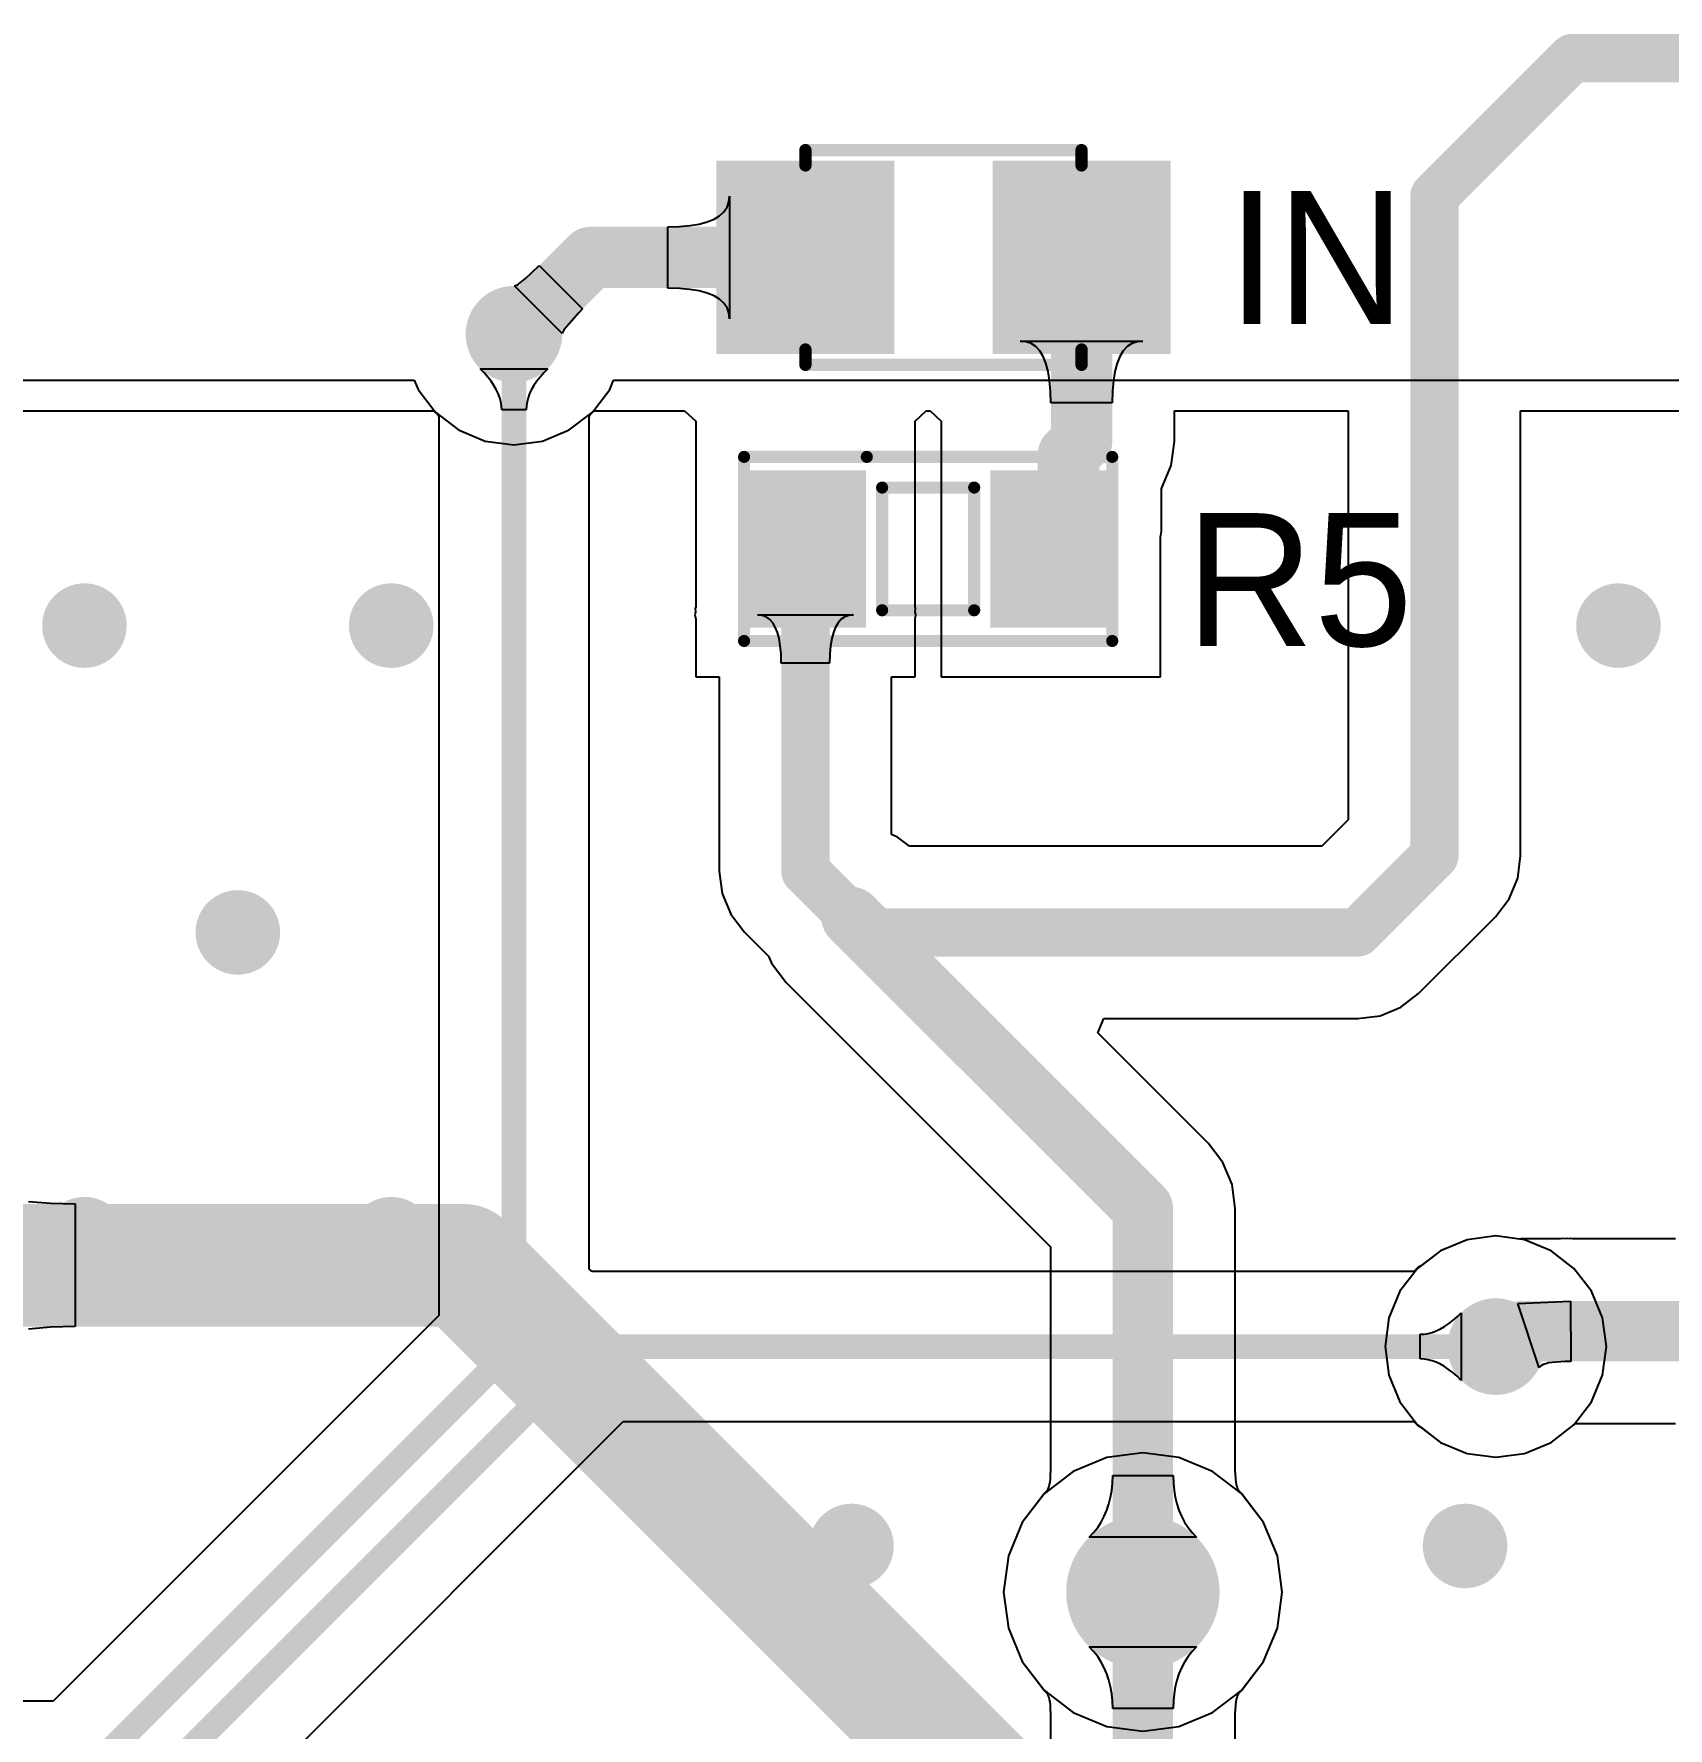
# Model space of a CAD drawing. Header units: millimetres. Extents: x -0.28 to 4.38, y -0.01 to 4.88.
# Drawn here: x 1.774 to 2.306, y 3.736 to 4.288 of the extents above; entities that cross this region are included whole.
import ezdxf

# ---------------------------------------------------------------- set-up
doc = ezdxf.new("R2010")
doc.units = ezdxf.units.MM
doc.header["$MEASUREMENT"] = 0
for name, color, linetype in [('BottomLayer', 5, 'Continuous'), ('MultiLayer', 9, 'Continuous'), ('TopLayer', 1, 'Continuous'), ('TopOverlay', 2, 'Continuous'), ('TopPaste', 8, 'Continuous'), ('TopSolder', 216, 'Continuous'), ('ViaHoleLayer', 16, 'Continuous')]:
    doc.layers.add(name, color=color, linetype=linetype)

# ---------------------------------------------------------------- blocks, each defined once
blk = doc.blocks.new('RES_SMD_0603_BIG_51')
at = {"layer": 'TopLayer'}
for points in [[(-0.05575, -0.02165), (-0.02425, -0.02165), (-0.05575, 0.02165), (-0.02425, 0.02165)], [(0.02425, -0.02165), (0.05575, -0.02165), (0.02425, 0.02165), (0.05575, 0.02165)]]:
    blk.add_solid(points, dxfattribs=at)
at = {"layer": 'TopOverlay', "const_width": 0.00394}
for points in [[(0.06, 0.03), (-0.06, 0.03)], [(-0.06, 0.03), (-0.06, -0.03)], [(0.06, 0.03), (0.06, -0.03)], [(0.015, 0.02), (-0.015, 0.02)], [(-0.015, 0.02), (-0.015, -0.02)], [(0.015, 0.02), (0.015, -0.02)], [(0.015, -0.02), (-0.015, -0.02)], [(0.02, -0.03), (-0.06, -0.03)], [(0.06, -0.03), (0.02, -0.03)]]:
    blk.add_lwpolyline(points, dxfattribs=at)
at = {"layer": 'TopOverlay', "const_width": 0.00197}
for points in [[(-0.06098, 0.03, 1), (-0.05902, 0.03, 1)], [(-0.06098, 0.03, 1), (-0.05902, 0.03, 1)], [(0.05902, 0.03, 1), (0.06098, 0.03, 1)], [(0.05902, 0.03, 1), (0.06098, 0.03, 1)], [(-0.01599, 0.02, 1), (-0.01402, 0.02, 1)], [(-0.01599, 0.02, 1), (-0.01402, 0.02, 1)], [(0.01401, 0.02, 1), (0.01598, 0.02, 1)], [(0.01401, 0.02, 1), (0.01598, 0.02, 1)], [(-0.01599, -0.02, 1), (-0.01402, -0.02, 1)], [(-0.01599, -0.02, 1), (-0.01402, -0.02, 1)], [(0.01401, -0.02, 1), (0.01598, -0.02, 1)], [(0.01401, -0.02, 1), (0.01598, -0.02, 1)], [(-0.06098, -0.03, 1), (-0.05902, -0.03, 1)], [(-0.06098, -0.03, 1), (-0.05902, -0.03, 1)], [(0.01901, -0.03, 1), (0.02098, -0.03, 1)], [(0.01901, -0.03, 1), (0.02098, -0.03, 1)], [(0.05902, -0.03, 1), (0.06098, -0.03, 1)], [(0.05902, -0.03, 1), (0.06098, -0.03, 1)]]:
    blk.add_lwpolyline(points, format="xyb", close=True, dxfattribs=at)
at = {"layer": 'TopPaste'}
for points in [[(-0.05575, -0.02165), (-0.02425, -0.02165), (-0.05575, 0.02165), (-0.02425, 0.02165)], [(0.02425, -0.02165), (0.05575, -0.02165), (0.02425, 0.02165), (0.05575, 0.02165)]]:
    blk.add_solid(points, dxfattribs=at)
at = {"layer": 'TopSolder'}
for points in [[(-0.05975, -0.02565), (-0.02025, -0.02565), (-0.05975, 0.02565), (-0.02025, 0.02565)], [(0.02025, -0.02565), (0.05975, -0.02565), (0.02025, 0.02565), (0.05975, 0.02565)]]:
    blk.add_solid(points, dxfattribs=at)
blk = doc.blocks.new('LED_0805_B____53')
at = {"layer": 'TopLayer'}
for points in [[(-0.025, -0.0275), (0.025, -0.0275), (-0.025, 0.0275), (0.025, 0.0275)], [(0.065, -0.0275), (0.115, -0.0275), (0.065, 0.0275), (0.115, 0.0275)]]:
    blk.add_solid(points, dxfattribs=at)
at = {"layer": 'TopOverlay', "const_width": 0.004}
for points in [[(0, 0.035), (0, 0.03)], [(0.09, 0.035), (0, 0.035)], [(0.09, 0.035), (0.09, 0.03)], [(0, -0.03), (0, -0.035)], [(0.09, -0.035), (0, -0.035)], [(0.09, -0.03), (0.09, -0.035)]]:
    blk.add_lwpolyline(points, dxfattribs=at)
at = {"layer": 'TopOverlay', "const_width": 0.002}
for points in [[(-0.001, 0.035, 1), (0.001, 0.035, 1)], [(-0.001, 0.035, 1), (0.001, 0.035, 1)], [(0.089, 0.035, 1), (0.091, 0.035, 1)], [(0.089, 0.035, 1), (0.091, 0.035, 1)], [(-0.001, 0.03, 1), (0.001, 0.03, 1)], [(0.089, 0.03, 1), (0.091, 0.03, 1)], [(-0.001, -0.03, 1), (0.001, -0.03, 1)], [(-0.001, -0.035, 1), (0.001, -0.035, 1)], [(-0.001, -0.035, 1), (0.001, -0.035, 1)], [(0.089, -0.03, 1), (0.091, -0.03, 1)], [(0.089, -0.035, 1), (0.091, -0.035, 1)], [(0.089, -0.035, 1), (0.091, -0.035, 1)]]:
    blk.add_lwpolyline(points, format="xyb", close=True, dxfattribs=at)
at = {"layer": 'TopPaste'}
for points in [[(-0.025, -0.0275), (0.025, -0.0275), (-0.025, 0.0275), (0.025, 0.0275)], [(0.065, -0.0275), (0.115, -0.0275), (0.065, 0.0275), (0.115, 0.0275)]]:
    blk.add_solid(points, dxfattribs=at)
at = {"layer": 'TopSolder'}
for points in [[(-0.029, -0.0315), (0.029, -0.0315), (-0.029, 0.0315), (0.029, 0.0315)], [(0.061, -0.0315), (0.119, -0.0315), (0.061, 0.0315), (0.119, 0.0315)]]:
    blk.add_solid(points, dxfattribs=at)

msp = doc.modelspace()

# ---------------------------------------------------------------- linework, layer by layer
at = {"layer": 'BottomLayer'}
for p, q in [((1.165, 4.175), (1.89752, 4.175)), ((1.89752, 4.175), (1.89877, 4.17197)), ((1.92031, 4.17738), (1.91898, 4.17875)), ((1.91898, 4.17875), (1.94102, 4.17875)), ((1.9215, 4.17601), (1.92031, 4.17738)), ((1.92256, 4.17465), (1.9215, 4.17601)), ((1.9385, 4.17601), (1.93744, 4.17465)), ((1.93969, 4.17738), (1.9385, 4.17601)), ((1.94102, 4.17875), (1.93969, 4.17738)), ((1.96123, 4.17197), (1.96248, 4.175)), ((1.96248, 4.175), (2.37, 4.175)), ((1.89877, 4.17197), (1.90369, 4.16557)), ((1.92347, 4.1733), (1.92256, 4.17465)), ((1.92424, 4.17195), (1.92347, 4.1733)), ((1.92488, 4.17061), (1.92424, 4.17195)), ((1.92537, 4.16928), (1.92488, 4.17061)), ((1.93512, 4.17061), (1.93463, 4.16928)), ((1.93576, 4.17195), (1.93512, 4.17061)), ((1.93653, 4.1733), (1.93576, 4.17195)), ((1.93744, 4.17465), (1.93653, 4.1733)), ((1.95631, 4.16557), (1.96123, 4.17197)), ((1.90369, 4.16557), (1.90435, 4.16454)), ((1.90435, 4.16454), (1.90531, 4.16356)), ((1.92572, 4.16795), (1.92537, 4.16928)), ((1.92593, 4.16663), (1.92572, 4.16795)), ((1.926, 4.16532), (1.92593, 4.16663)), ((1.934, 4.16532), (1.926, 4.16532)), ((1.93407, 4.16663), (1.934, 4.16532)), ((1.93428, 4.16795), (1.93407, 4.16663)), ((1.93463, 4.16928), (1.93428, 4.16795)), ((1.95469, 4.16356), (1.95565, 4.16454)), ((1.95565, 4.16454), (1.95631, 4.16557)), ((1.90531, 4.16356), (1.90553, 4.1633)), ((1.90553, 4.1633), (1.90553, 3.87014)), ((1.95447, 4.1633), (1.95469, 4.16356)), ((1.95447, 3.88528), (1.95447, 4.1633)), ((2.24067, 3.89483), (2.23197, 3.89123)), ((2.25, 3.89606), (2.24067, 3.89483)), ((2.25933, 3.89483), (2.25, 3.89606)), ((2.26803, 3.89123), (2.25933, 3.89483)), ((2.23197, 3.89123), (2.22557, 3.88631)), ((2.2755, 3.8855), (2.26803, 3.89123)), ((1.95546, 3.88447), (1.95447, 3.88528)), ((2.2233, 3.88447), (1.95546, 3.88447)), ((2.22356, 3.88469), (2.2233, 3.88447)), ((2.22454, 3.88565), (2.22356, 3.88469)), ((2.22557, 3.88631), (2.22454, 3.88565)), ((2.28123, 3.87803), (2.2755, 3.8855)), ((2.28483, 3.86933), (2.28123, 3.87803)), ((1.90553, 3.87014), (1.77986, 3.74447)), ((2.23061, 3.86512), (2.23195, 3.86576)), ((2.23195, 3.86576), (2.2333, 3.86653)), ((2.2333, 3.86653), (2.23465, 3.86744)), ((2.23465, 3.86744), (2.23601, 3.8685)), ((2.23601, 3.8685), (2.23738, 3.86969)), ((2.23738, 3.86969), (2.23875, 3.87102)), ((2.23875, 3.87102), (2.23875, 3.84898)), ((2.28606, 3.86), (2.28483, 3.86933)), ((2.22532, 3.864), (2.22663, 3.86407)), ((2.22532, 3.856), (2.22532, 3.864)), ((2.22663, 3.86407), (2.22795, 3.86428)), ((2.22795, 3.86428), (2.22928, 3.86463)), ((2.22928, 3.86463), (2.23061, 3.86512)), ((2.22663, 3.85593), (2.22532, 3.856)), ((2.22795, 3.85572), (2.22663, 3.85593)), ((2.22928, 3.85537), (2.22795, 3.85572)), ((2.23061, 3.85488), (2.22928, 3.85537)), ((2.23195, 3.85424), (2.23061, 3.85488)), ((2.28483, 3.85067), (2.28606, 3.86)), ((2.2333, 3.85347), (2.23195, 3.85424)), ((2.23465, 3.85256), (2.2333, 3.85347)), ((2.23601, 3.8515), (2.23465, 3.85256)), ((2.23738, 3.85031), (2.23601, 3.8515)), ((2.23875, 3.84898), (2.23738, 3.85031)), ((2.28123, 3.84197), (2.28483, 3.85067)), ((2.2755, 3.8345), (2.28123, 3.84197)), ((1.81476, 3.6847), (1.96559, 3.83553)), ((1.96559, 3.83553), (2.2233, 3.83553)), ((2.2233, 3.83553), (2.22356, 3.83531)), ((2.22356, 3.83531), (2.22454, 3.83435)), ((2.22454, 3.83435), (2.22557, 3.83369)), ((2.22557, 3.83369), (2.23197, 3.82877)), ((2.26803, 3.82877), (2.2755, 3.8345)), ((2.23197, 3.82877), (2.24067, 3.82517)), ((2.25933, 3.82517), (2.26803, 3.82877)), ((2.12325, 3.82384), (2.11231, 3.81931)), ((2.135, 3.82539), (2.12325, 3.82384)), ((2.14675, 3.82384), (2.135, 3.82539)), ((2.15769, 3.81931), (2.14675, 3.82384)), ((2.24067, 3.82517), (2.25, 3.82394)), ((2.25, 3.82394), (2.25933, 3.82517)), ((2.11231, 3.81931), (2.10291, 3.81209)), ((2.16709, 3.81209), (2.15769, 3.81931)), ((2.10291, 3.81209), (2.09569, 3.80269)), ((2.17431, 3.80269), (2.16709, 3.81209)), ((2.09569, 3.80269), (2.09116, 3.79175)), ((2.17884, 3.79175), (2.17431, 3.80269)), ((2.09116, 3.79175), (2.08961, 3.78)), ((2.18039, 3.78), (2.17884, 3.79175)), ((2.08961, 3.78), (2.09116, 3.76825)), ((2.17884, 3.76825), (2.18039, 3.78)), ((2.09116, 3.76825), (2.09569, 3.75731)), ((2.17431, 3.75731), (2.17884, 3.76825)), ((2.11895, 3.76059), (2.1175, 3.76215)), ((2.1175, 3.76215), (2.1525, 3.76215)), ((2.1525, 3.76215), (2.15105, 3.76059)), ((2.09569, 3.75731), (2.10238, 3.74859)), ((2.12026, 3.75894), (2.11895, 3.76059)), ((2.12141, 3.75718), (2.12026, 3.75894)), ((2.1224, 3.75532), (2.12141, 3.75718)), ((2.12324, 3.75336), (2.1224, 3.75532)), ((2.1476, 3.75532), (2.14676, 3.75336)), ((2.14859, 3.75718), (2.1476, 3.75532)), ((2.14974, 3.75894), (2.14859, 3.75718)), ((2.15105, 3.76059), (2.14974, 3.75894)), ((2.16762, 3.74859), (2.17431, 3.75731)), ((2.12393, 3.7513), (2.12324, 3.75336)), ((2.12447, 3.74913), (2.12393, 3.7513)), ((2.14607, 3.7513), (2.14553, 3.74913)), ((2.14676, 3.75336), (2.14607, 3.7513)), ((1.77986, 3.74447), (1.23, 3.74447)), ((2.10238, 3.74859), (2.10262, 3.7482)), ((2.10262, 3.7482), (2.10347, 3.74729)), ((2.10347, 3.74729), (2.10368, 3.74703)), ((2.10368, 3.74703), (2.10385, 3.74677)), ((2.10385, 3.74677), (2.10401, 3.74647)), ((2.10401, 3.74647), (2.10417, 3.7461)), ((2.10417, 3.7461), (2.10433, 3.74561)), ((2.10433, 3.74561), (2.10449, 3.74498)), ((2.10449, 3.74498), (2.10462, 3.74418)), ((2.10462, 3.74418), (2.10472, 3.74319)), ((2.12485, 3.74686), (2.12447, 3.74913)), ((2.12508, 3.74449), (2.12485, 3.74686)), ((2.12516, 3.74202), (2.12508, 3.74449)), ((2.14492, 3.74449), (2.14484, 3.74202)), ((2.14515, 3.74686), (2.14492, 3.74449)), ((2.14553, 3.74913), (2.14515, 3.74686)), ((2.16528, 3.74319), (2.16538, 3.74418)), ((2.16538, 3.74418), (2.16551, 3.74498)), ((2.16551, 3.74498), (2.16567, 3.74561)), ((2.16567, 3.74561), (2.16583, 3.7461)), ((2.16583, 3.7461), (2.16599, 3.74647)), ((2.16599, 3.74647), (2.16615, 3.74677)), ((2.16615, 3.74677), (2.16632, 3.74703)), ((2.16632, 3.74703), (2.16653, 3.74729)), ((2.16653, 3.74729), (2.16738, 3.7482)), ((2.16738, 3.7482), (2.16762, 3.74859)), ((2.10472, 3.74319), (2.10478, 3.74139)), ((2.10478, 3.74139), (2.1049, 3.74085)), ((2.1049, 3.74085), (2.1049, 3.56)), ((2.14484, 3.74202), (2.12516, 3.74202)), ((2.1651, 3.74085), (2.16522, 3.74139)), ((2.1651, 3.57247), (2.1651, 3.74085)), ((2.16522, 3.74139), (2.16528, 3.74319))]:
    msp.add_line(p, q, dxfattribs=at)
for points, const_width in [([(1.92213, 4.19, 1), (1.93787, 4.19, 1)], 0.01575), ([(1.928, 4.19, 1), (1.932, 4.19, 1)], 0.004), ([(1.78311, 4.095, 1), (1.79689, 4.095, 1)], 0.01378), ([(1.88311, 4.095, 1), (1.89689, 4.095, 1)], 0.01378), ([(2.28311, 4.095, 1), (2.29689, 4.095, 1)], 0.01378), ([(1.83311, 3.995, 1), (1.84689, 3.995, 1)], 0.01378), ([(1.78311, 3.895, 1), (1.79689, 3.895, 1)], 0.01378), ([(1.88311, 3.895, 1), (1.89689, 3.895, 1)], 0.01378), ([(2.24213, 3.86, 1), (2.25787, 3.86, 1)], 0.01575), ([(1.928, 3.86, 1), (1.932, 3.86, 1)], 0.004), ([(1.928, 3.86, 1), (1.932, 3.86, 1)], 0.004), ([(1.95346, 3.86, 1), (1.95746, 3.86, 1)], 0.004), ([(1.95346, 3.86, 1), (1.95746, 3.86, 1)], 0.004), ([(2.248, 3.86, 1), (2.252, 3.86, 1)], 0.004), ([(2.03311, 3.795, 1), (2.04689, 3.795, 1)], 0.01378), ([(2.1225, 3.78, 1), (2.1475, 3.78, 1)], 0.025), ([(2.23311, 3.795, 1), (2.24689, 3.795, 1)], 0.01378), ([(2.13008, 3.78, 1), (2.13992, 3.78, 1)], 0.00984)]:
    msp.add_lwpolyline(points, format="xyb", close=True, dxfattribs=dict(at, const_width=const_width))
for points, const_width in [([(1.93, 3.86), (1.93, 4.19)], 0.008), ([(1.79, 3.72), (1.93, 3.86)], 0.008), ([(1.79746, 3.702), (1.95546, 3.86)], 0.008), ([(1.95546, 3.86), (2.25, 3.86)], 0.008), ([(2.135, 3.56), (2.135, 3.78)], 0.01969)]:
    msp.add_lwpolyline(points, dxfattribs=dict(at, const_width=const_width))
at = {"layer": 'MultiLayer'}
for points, const_width in [([(1.92213, 4.19, 1), (1.93787, 4.19, 1)], 0.01575), ([(1.78311, 4.095, 1), (1.79689, 4.095, 1)], 0.01378), ([(1.88311, 4.095, 1), (1.89689, 4.095, 1)], 0.01378), ([(2.28311, 4.095, 1), (2.29689, 4.095, 1)], 0.01378), ([(1.83311, 3.995, 1), (1.84689, 3.995, 1)], 0.01378), ([(1.78311, 3.895, 1), (1.79689, 3.895, 1)], 0.01378), ([(1.88311, 3.895, 1), (1.89689, 3.895, 1)], 0.01378), ([(2.24213, 3.86, 1), (2.25787, 3.86, 1)], 0.01575), ([(2.03311, 3.795, 1), (2.04689, 3.795, 1)], 0.01378), ([(2.1225, 3.78, 1), (2.1475, 3.78, 1)], 0.025), ([(2.23311, 3.795, 1), (2.24689, 3.795, 1)], 0.01378)]:
    msp.add_lwpolyline(points, format="xyb", close=True, dxfattribs=dict(at, const_width=const_width))
at = {"layer": 'TopLayer'}
for p, q in [((1.99843, 4.2299), (1.99944, 4.2314)), ((1.99944, 4.2314), (2.00004, 4.2331)), ((2.00004, 4.2331), (2.00024, 4.235)), ((2.00024, 4.235), (2.00024, 4.195)), ((1.98012, 4.225), (1.98394, 4.2251)), ((1.98012, 4.205), (1.98012, 4.225)), ((1.98394, 4.2251), (1.98736, 4.2254)), ((1.98736, 4.2254), (1.99038, 4.2259)), ((1.99038, 4.2259), (1.993, 4.2266)), ((1.993, 4.2266), (1.99521, 4.2275)), ((1.99521, 4.2275), (1.99702, 4.2286)), ((1.99702, 4.2286), (1.99843, 4.2299)), ((1.93213, 4.2068), (1.93375, 4.20812)), ((1.93375, 4.20812), (1.93577, 4.20997)), ((1.93577, 4.20997), (1.93821, 4.21235)), ((1.93821, 4.21235), (1.95235, 4.19821)), ((1.93016, 4.20575), (1.9305, 4.20581)), ((1.94575, 4.19016), (1.93016, 4.20575)), ((1.9305, 4.20581), (1.93094, 4.20601)), ((1.93094, 4.20601), (1.93148, 4.20634)), ((1.93148, 4.20634), (1.93213, 4.2068)), ((1.98394, 4.2049), (1.98012, 4.205)), ((1.98736, 4.2046), (1.98394, 4.2049)), ((1.99038, 4.2041), (1.98736, 4.2046)), ((1.993, 4.2034), (1.99038, 4.2041)), ((1.99521, 4.2025), (1.993, 4.2034)), ((1.95235, 4.19821), (1.9511, 4.19694)), ((1.99702, 4.2014), (1.99521, 4.2025)), ((1.99843, 4.2001), (1.99702, 4.2014)), ((1.99944, 4.1986), (1.99843, 4.2001)), ((2.00004, 4.1969), (1.99944, 4.1986)), ((1.94634, 4.19148), (1.94601, 4.19094)), ((1.9511, 4.19694), (1.94634, 4.19148)), ((2.00024, 4.195), (2.00004, 4.1969)), ((1.94581, 4.1905), (1.94575, 4.19016)), ((1.94601, 4.19094), (1.94581, 4.1905)), ((2.0969, 4.18754), (2.095, 4.18774)), ((2.095, 4.18774), (2.135, 4.18774)), ((2.0986, 4.18694), (2.0969, 4.18754)), ((2.1001, 4.18593), (2.0986, 4.18694)), ((2.1314, 4.18694), (2.1299, 4.18593)), ((2.1331, 4.18754), (2.1314, 4.18694)), ((2.135, 4.18774), (2.1331, 4.18754)), ((2.1014, 4.18452), (2.1001, 4.18593)), ((2.1025, 4.18271), (2.1014, 4.18452)), ((2.1034, 4.1805), (2.1025, 4.18271)), ((2.1041, 4.17788), (2.1034, 4.1805)), ((2.1266, 4.1805), (2.1259, 4.17788)), ((2.1275, 4.18271), (2.1266, 4.1805)), ((2.1286, 4.18452), (2.1275, 4.18271)), ((2.1299, 4.18593), (2.1286, 4.18452)), ((2.1046, 4.17486), (2.1041, 4.17788)), ((2.1259, 4.17788), (2.1254, 4.17486)), ((2.1049, 4.17144), (2.1046, 4.17486)), ((2.105, 4.16762), (2.1049, 4.17144)), ((2.1251, 4.17144), (2.125, 4.16762)), ((2.1254, 4.17486), (2.1251, 4.17144)), ((1.19, 4.165), (1.90412, 4.165)), ((1.90412, 4.165), (1.9045, 4.1645)), ((1.9045, 4.1645), (1.91197, 4.15877)), ((1.94803, 4.15877), (1.9555, 4.1645)), ((1.9555, 4.1645), (1.95588, 4.165)), ((1.95588, 4.165), (1.98564, 4.165)), ((1.98564, 4.165), (1.98925, 4.16165)), ((2.06075, 4.16165), (2.06436, 4.165)), ((2.06436, 4.165), (2.06564, 4.165)), ((2.06564, 4.165), (2.06925, 4.16165)), ((2.125, 4.16762), (2.105, 4.16762)), ((2.14526, 4.155), (2.14526, 4.165)), ((2.14526, 4.165), (2.20189, 4.165)), ((2.20189, 4.165), (2.20189, 4.03165)), ((2.25811, 4.02), (2.25811, 4.165)), ((2.25811, 4.165), (2.31425, 4.165)), ((1.91197, 4.15877), (1.92067, 4.15517)), ((1.93933, 4.15517), (1.94803, 4.15877)), ((1.98925, 4.16165), (1.98925, 4.10113)), ((2.06075, 4.10113), (2.06075, 4.16165)), ((2.06925, 4.16165), (2.06925, 4.07835)), ((1.92067, 4.15517), (1.93, 4.15394)), ((1.93, 4.15394), (1.93933, 4.15517)), ((2.14423, 4.14717), (2.14526, 4.155)), ((2.1412, 4.13987), (2.14423, 4.14717)), ((2.14101, 4.13961), (2.1412, 4.13987)), ((2.14101, 4.12575), (2.14101, 4.13961)), ((2.14075, 4.12378), (2.14101, 4.12575)), ((2.14075, 4.07835), (2.14075, 4.12378)), ((1.98919, 4.09954), (1.98898, 4.09847)), ((1.98898, 4.09847), (1.98925, 4.0971)), ((1.98925, 4.10113), (1.9891, 4.10063)), ((1.9891, 4.10063), (1.98919, 4.09954)), ((2.01085, 4.09831), (2.00937, 4.09847)), ((2.00937, 4.09847), (2.04063, 4.09847)), ((2.01216, 4.09784), (2.01085, 4.09831)), ((2.01333, 4.09705), (2.01216, 4.09784)), ((2.03784, 4.09784), (2.03667, 4.09705)), ((2.03915, 4.09831), (2.03784, 4.09784)), ((2.04063, 4.09847), (2.03915, 4.09831)), ((2.0609, 4.10063), (2.06075, 4.10113)), ((2.06075, 4.0971), (2.06102, 4.09847)), ((2.06081, 4.09954), (2.0609, 4.10063)), ((2.06102, 4.09847), (2.06081, 4.09954)), ((1.98925, 4.0971), (1.98925, 4.07835)), ((2.01433, 4.09595), (2.01333, 4.09705)), ((2.01519, 4.09453), (2.01433, 4.09595)), ((2.01589, 4.0928), (2.01519, 4.09453)), ((2.01643, 4.09075), (2.01589, 4.0928)), ((2.03411, 4.0928), (2.03357, 4.09075)), ((2.03481, 4.09453), (2.03411, 4.0928)), ((2.03567, 4.09595), (2.03481, 4.09453)), ((2.03667, 4.09705), (2.03567, 4.09595)), ((2.06075, 4.07835), (2.06075, 4.0971)), ((2.01682, 4.08839), (2.01643, 4.09075)), ((2.01705, 4.08571), (2.01682, 4.08839)), ((2.03318, 4.08839), (2.03295, 4.08571)), ((2.03357, 4.09075), (2.03318, 4.08839)), ((2.01713, 4.08272), (2.01705, 4.08571)), ((2.03287, 4.08272), (2.01713, 4.08272)), ((2.03295, 4.08571), (2.03287, 4.08272)), ((1.98925, 4.07835), (1.99689, 4.07835)), ((1.99689, 4.07835), (1.99689, 4.015)), ((2.05311, 4.02687), (2.05311, 4.07835)), ((2.05311, 4.07835), (2.06075, 4.07835)), ((2.06925, 4.07835), (2.14075, 4.07835)), ((2.20189, 4.03165), (2.19335, 4.02311)), ((2.05505, 4.02607), (2.05311, 4.02687)), ((2.0589, 4.02311), (2.05505, 4.02607)), ((2.19335, 4.02311), (2.0589, 4.02311)), ((1.99689, 4.015), (1.99689, 4.015)), ((1.99689, 4.015), (1.99784, 4.00772)), ((2.25716, 4.01272), (2.25811, 4.02)), ((2.25435, 4.00594), (2.25716, 4.01272)), ((1.99784, 4.00772), (2.00065, 4.00094)), ((2.24988, 4.00012), (2.25435, 4.00594)), ((2.00065, 4.00094), (2.00512, 3.99512)), ((2.22488, 3.97512), (2.24988, 4.00012)), ((2.24988, 4.00012), (2.24988, 4.00012)), ((2.00512, 3.99512), (2.01297, 3.98727)), ((2.01297, 3.98727), (2.01393, 3.98495)), ((2.01393, 3.98495), (2.01872, 3.97872)), ((2.01872, 3.97872), (2.1049, 3.89253)), ((2.21228, 3.96784), (2.21906, 3.97065)), ((2.21906, 3.97065), (2.22488, 3.97512)), ((2.1203, 3.96227), (2.12222, 3.96689)), ((2.12222, 3.96689), (2.205, 3.96689)), ((2.205, 3.96689), (2.21228, 3.96784)), ((2.205, 3.96689), (2.205, 3.96689)), ((2.15628, 3.92628), (2.1203, 3.96227)), ((2.16107, 3.92005), (2.15628, 3.92628)), ((2.16407, 3.91279), (2.16107, 3.92005)), ((2.1651, 3.905), (2.16407, 3.91279)), ((1.77175, 3.9073), (1.77897, 3.9067)), ((1.77897, 3.9067), (1.78703, 3.9065)), ((1.78703, 3.9065), (1.78703, 3.8665)), ((2.1651, 3.81915), (2.1651, 3.905)), ((2.24067, 3.89483), (2.23197, 3.89123)), ((2.25, 3.89606), (2.24067, 3.89483)), ((2.25773, 3.89504), (2.25, 3.89606)), ((2.2582, 3.8951), (2.25773, 3.89504)), ((2.27107, 3.8951), (2.2582, 3.8951)), ((2.27341, 3.89521), (2.27107, 3.8951)), ((2.27387, 3.89514), (2.27341, 3.89521)), ((2.27433, 3.89523), (2.27387, 3.89514)), ((2.27501, 3.8951), (2.27433, 3.89523)), ((2.30859, 3.8951), (2.27501, 3.8951)), ((2.1049, 3.89253), (2.1049, 3.81915)), ((2.23197, 3.89123), (2.2245, 3.8855)), ((2.2245, 3.8855), (2.21877, 3.87803)), ((2.21877, 3.87803), (2.21517, 3.86933)), ((2.25716, 3.87402), (2.27438, 3.87484)), ((2.26416, 3.85312), (2.25716, 3.87402)), ((2.27438, 3.87484), (2.27443, 3.85516)), ((1.77897, 3.8663), (1.77175, 3.8657)), ((1.78703, 3.8665), (1.77897, 3.8663)), ((2.21517, 3.86933), (2.21394, 3.86)), ((2.21394, 3.86), (2.21517, 3.85067)), ((2.26723, 3.85465), (2.26628, 3.85442)), ((2.26834, 3.85483), (2.26723, 3.85465)), ((2.27266, 3.85514), (2.26834, 3.85483)), ((2.27443, 3.85516), (2.27266, 3.85514)), ((2.21517, 3.85067), (2.21877, 3.84197)), ((2.26445, 3.85351), (2.26416, 3.85312)), ((2.26489, 3.85385), (2.26445, 3.85351)), ((2.26551, 3.85416), (2.26489, 3.85385)), ((2.26628, 3.85442), (2.26551, 3.85416)), ((2.21877, 3.84197), (2.2245, 3.8345)), ((2.2245, 3.8345), (2.23197, 3.82877)), ((2.26803, 3.82877), (2.2755, 3.8345)), ((2.2755, 3.8345), (2.2758, 3.8349)), ((2.2758, 3.8349), (2.30859, 3.8349)), ((2.23197, 3.82877), (2.24067, 3.82517)), ((2.25933, 3.82517), (2.26803, 3.82877)), ((2.24067, 3.82517), (2.25, 3.82394)), ((2.25, 3.82394), (2.25933, 3.82517)), ((2.10472, 3.81681), (2.10462, 3.81582)), ((2.10478, 3.81861), (2.10472, 3.81681)), ((2.1049, 3.81915), (2.10478, 3.81861)), ((2.12508, 3.81551), (2.12516, 3.81798)), ((2.12516, 3.81798), (2.14484, 3.81798)), ((2.14484, 3.81798), (2.14492, 3.81551)), ((2.16522, 3.81861), (2.1651, 3.81915)), ((2.16528, 3.81681), (2.16522, 3.81861)), ((2.16538, 3.81582), (2.16528, 3.81681)), ((2.10238, 3.81141), (2.09569, 3.80269)), ((2.10262, 3.8118), (2.10238, 3.81141)), ((2.10347, 3.81271), (2.10262, 3.8118)), ((2.10368, 3.81297), (2.10347, 3.81271)), ((2.10385, 3.81323), (2.10368, 3.81297)), ((2.10401, 3.81353), (2.10385, 3.81323)), ((2.10417, 3.8139), (2.10401, 3.81353)), ((2.10433, 3.81439), (2.10417, 3.8139)), ((2.10449, 3.81502), (2.10433, 3.81439)), ((2.10462, 3.81582), (2.10449, 3.81502)), ((2.12393, 3.8087), (2.12447, 3.81087)), ((2.12447, 3.81087), (2.12485, 3.81314)), ((2.12485, 3.81314), (2.12508, 3.81551)), ((2.14492, 3.81551), (2.14515, 3.81314)), ((2.14515, 3.81314), (2.14553, 3.81087)), ((2.14553, 3.81087), (2.14607, 3.8087)), ((2.16551, 3.81502), (2.16538, 3.81582)), ((2.16567, 3.81439), (2.16551, 3.81502)), ((2.16583, 3.8139), (2.16567, 3.81439)), ((2.16599, 3.81353), (2.16583, 3.8139)), ((2.16615, 3.81323), (2.16599, 3.81353)), ((2.16632, 3.81297), (2.16615, 3.81323)), ((2.16653, 3.81271), (2.16632, 3.81297)), ((2.16738, 3.8118), (2.16653, 3.81271)), ((2.16762, 3.81141), (2.16738, 3.8118)), ((2.17431, 3.80269), (2.16762, 3.81141)), ((2.1224, 3.80468), (2.12324, 3.80664)), ((2.12324, 3.80664), (2.12393, 3.8087)), ((2.14607, 3.8087), (2.14676, 3.80664)), ((2.14676, 3.80664), (2.1476, 3.80468)), ((2.09569, 3.80269), (2.09116, 3.79175)), ((2.1175, 3.79785), (2.11895, 3.79941)), ((2.11895, 3.79941), (2.12026, 3.80106)), ((2.12026, 3.80106), (2.12141, 3.80282)), ((2.12141, 3.80282), (2.1224, 3.80468)), ((2.1476, 3.80468), (2.14859, 3.80282)), ((2.14859, 3.80282), (2.14974, 3.80106)), ((2.14974, 3.80106), (2.15105, 3.79941)), ((2.15105, 3.79941), (2.1525, 3.79785)), ((2.17884, 3.79175), (2.17431, 3.80269)), ((2.1525, 3.79785), (2.1175, 3.79785)), ((2.09116, 3.79175), (2.08961, 3.78)), ((2.18039, 3.78), (2.17884, 3.79175)), ((2.08961, 3.78), (2.09116, 3.76825)), ((2.17884, 3.76825), (2.18039, 3.78)), ((2.09116, 3.76825), (2.09569, 3.75731)), ((2.17431, 3.75731), (2.17884, 3.76825)), ((2.09569, 3.75731), (2.10291, 3.74791)), ((2.16709, 3.74791), (2.17431, 3.75731)), ((2.10291, 3.74791), (2.11231, 3.74069)), ((2.15769, 3.74069), (2.16709, 3.74791)), ((2.11231, 3.74069), (2.12325, 3.73616)), ((2.14675, 3.73616), (2.15769, 3.74069)), ((2.12325, 3.73616), (2.135, 3.73461)), ((2.135, 3.73461), (2.14675, 3.73616))]:
    msp.add_line(p, q, dxfattribs=at)
for points, const_width in [([(2.23, 4.235), (2.275, 4.28)], 0.01575), ([(2.275, 4.28), (2.41, 4.28)], 0.01575), ([(2.23, 4.02), (2.23, 4.235)], 0.01575), ([(1.93, 4.19), (1.955, 4.215)], 0.02), ([(1.955, 4.215), (2.02229, 4.215)], 0.02), ([(2.115, 4.155), (2.115, 4.19)], 0.02), ([(2.11075, 4.15075), (2.115, 4.155)], 0.02), ([(2.11075, 4.12575), (2.11075, 4.15075)], 0.02), ([(2.105, 4.12), (2.11075, 4.12575)], 0.02), ([(2.025, 4.015), (2.025, 4.12)], 0.01575), ([(2.1, 4.125), (2.105, 4.12)], 0.008), ([(2.205, 3.995), (2.23, 4.02)], 0.01575), ([(2.025, 4.015), (2.04, 4)], 0.01575), ([(2.04, 4), (2.04, 4)], 0.01969), ([(2.04, 4), (2.135, 3.905)], 0.01969), ([(2.04, 4), (2.045, 3.995)], 0.01575), ([(2.045, 3.995), (2.205, 3.995)], 0.01575), ([(2.135, 3.78), (2.135, 3.905)], 0.01969), ([(1.705, 3.8865), (1.9135, 3.8865)], 0.04), ([(1.9135, 3.8865), (2.1025, 3.6975)], 0.04), ([(2.2532, 3.86), (2.2582, 3.865)], 0.01969), ([(2.2582, 3.865), (2.345, 3.865)], 0.01969), ([(2.25, 3.86), (2.2532, 3.86)], 0.01969)]:
    msp.add_lwpolyline(points, dxfattribs=dict(at, const_width=const_width))
for points, const_width in [([(2.27106, 4.28, 1), (2.27894, 4.28, 1)], 0.00787), ([(2.27106, 4.28, 1), (2.27894, 4.28, 1)], 0.00787), ([(2.22606, 4.235, 1), (2.23394, 4.235, 1)], 0.00787), ([(2.22606, 4.235, 1), (2.23394, 4.235, 1)], 0.00787), ([(1.95, 4.215, 1), (1.96, 4.215, 1)], 0.01), ([(1.95, 4.215, 1), (1.96, 4.215, 1)], 0.01), ([(2.01729, 4.215, 1), (2.02729, 4.215, 1)], 0.01), ([(1.92213, 4.19, 1), (1.93787, 4.19, 1)], 0.01575), ([(1.925, 4.19, 1), (1.935, 4.19, 1)], 0.01), ([(2.11, 4.19, 1), (2.12, 4.19, 1)], 0.01), ([(2.11, 4.155, 1), (2.12, 4.155, 1)], 0.01), ([(2.11, 4.155, 1), (2.12, 4.155, 1)], 0.01), ([(2.10575, 4.15075, 1), (2.11575, 4.15075, 1)], 0.01), ([(2.10575, 4.15075, 1), (2.11575, 4.15075, 1)], 0.01), ([(2.10575, 4.12575, 1), (2.11575, 4.12575, 1)], 0.01), ([(2.10575, 4.12575, 1), (2.11575, 4.12575, 1)], 0.01), ([(2.02106, 4.12, 1), (2.02894, 4.12, 1)], 0.00787), ([(2.1, 4.12, 1), (2.11, 4.12, 1)], 0.01), ([(2.098, 4.125, 1), (2.102, 4.125, 1)], 0.004), ([(2.103, 4.12, 1), (2.107, 4.12, 1)], 0.004), ([(1.78311, 4.095, 1), (1.79689, 4.095, 1)], 0.01378), ([(1.88311, 4.095, 1), (1.89689, 4.095, 1)], 0.01378), ([(2.28311, 4.095, 1), (2.29689, 4.095, 1)], 0.01378), ([(2.22606, 4.02, 1), (2.23394, 4.02, 1)], 0.00787), ([(2.22606, 4.02, 1), (2.23394, 4.02, 1)], 0.00787), ([(2.02106, 4.015, 1), (2.02894, 4.015, 1)], 0.00787), ([(2.02106, 4.015, 1), (2.02894, 4.015, 1)], 0.00787), ([(2.03508, 4, 1), (2.04492, 4, 1)], 0.00984), ([(2.03508, 4, 1), (2.04492, 4, 1)], 0.00984), ([(2.03508, 4, 1), (2.04492, 4, 1)], 0.00984), ([(1.83311, 3.995, 1), (1.84689, 3.995, 1)], 0.01378), ([(2.03606, 4, 1), (2.04394, 4, 1)], 0.00787), ([(2.03606, 4, 1), (2.04394, 4, 1)], 0.00787), ([(2.04106, 3.995, 1), (2.04894, 3.995, 1)], 0.00787), ([(2.04106, 3.995, 1), (2.04894, 3.995, 1)], 0.00787), ([(2.20106, 3.995, 1), (2.20894, 3.995, 1)], 0.00787), ([(2.20106, 3.995, 1), (2.20894, 3.995, 1)], 0.00787), ([(2.13008, 3.905, 1), (2.13992, 3.905, 1)], 0.00984), ([(2.13008, 3.905, 1), (2.13992, 3.905, 1)], 0.00984), ([(1.78311, 3.895, 1), (1.79689, 3.895, 1)], 0.01378), ([(1.88311, 3.895, 1), (1.89689, 3.895, 1)], 0.01378), ([(1.9035, 3.8865, 1), (1.9235, 3.8865, 1)], 0.02), ([(1.9035, 3.8865, 1), (1.9235, 3.8865, 1)], 0.02), ([(2.24213, 3.86, 1), (2.25787, 3.86, 1)], 0.01575), ([(2.25327, 3.865, 1), (2.26312, 3.865, 1)], 0.00984), ([(2.25327, 3.865, 1), (2.26312, 3.865, 1)], 0.00984), ([(2.24508, 3.86, 1), (2.25492, 3.86, 1)], 0.00984), ([(2.24827, 3.86, 1), (2.25812, 3.86, 1)], 0.00984), ([(2.24827, 3.86, 1), (2.25812, 3.86, 1)], 0.00984), ([(2.03311, 3.795, 1), (2.04689, 3.795, 1)], 0.01378), ([(2.1225, 3.78, 1), (2.1475, 3.78, 1)], 0.025), ([(2.23311, 3.795, 1), (2.24689, 3.795, 1)], 0.01378), ([(2.13008, 3.78, 1), (2.13992, 3.78, 1)], 0.00984)]:
    msp.add_lwpolyline(points, format="xyb", close=True, dxfattribs=dict(at, const_width=const_width))
at = {"layer": 'ViaHoleLayer'}
for points, const_width in [([(1.92508, 4.19, 1), (1.93492, 4.19, 1)], 0.00984), ([(1.78606, 4.095, 1), (1.79394, 4.095, 1)], 0.00787), ([(1.88606, 4.095, 1), (1.89394, 4.095, 1)], 0.00787), ([(2.28606, 4.095, 1), (2.29394, 4.095, 1)], 0.00787), ([(1.83606, 3.995, 1), (1.84394, 3.995, 1)], 0.00787), ([(1.78606, 3.895, 1), (1.79394, 3.895, 1)], 0.00787), ([(1.88606, 3.895, 1), (1.89394, 3.895, 1)], 0.00787), ([(2.24508, 3.86, 1), (2.25492, 3.86, 1)], 0.00984), ([(2.03606, 3.795, 1), (2.04394, 3.795, 1)], 0.00787), ([(2.23606, 3.795, 1), (2.24394, 3.795, 1)], 0.00787), ([(2.128, 3.78, 1), (2.142, 3.78, 1)], 0.014)]:
    msp.add_lwpolyline(points, format="xyb", close=True, dxfattribs=dict(at, const_width=const_width))

# ---------------------------------------------------------------- block references
at = {"rotation": 180}
for name, p in [('LED_0805_B____53', (2.115, 4.215)), ('RES_SMD_0603_BIG_51', (2.065, 4.12))]:
    msp.add_blockref(name, p, dxfattribs=at)

# ---------------------------------------------------------------- texts
at = {"layer": 'TopOverlay'}
for s, p in [('IN', (2.16253, 4.19335)), ('R5', (2.14892, 4.08835))]:
    msp.add_text(s, height=0.043307, dxfattribs=at).set_placement(p)

doc.saveas('drawing.dxf')
